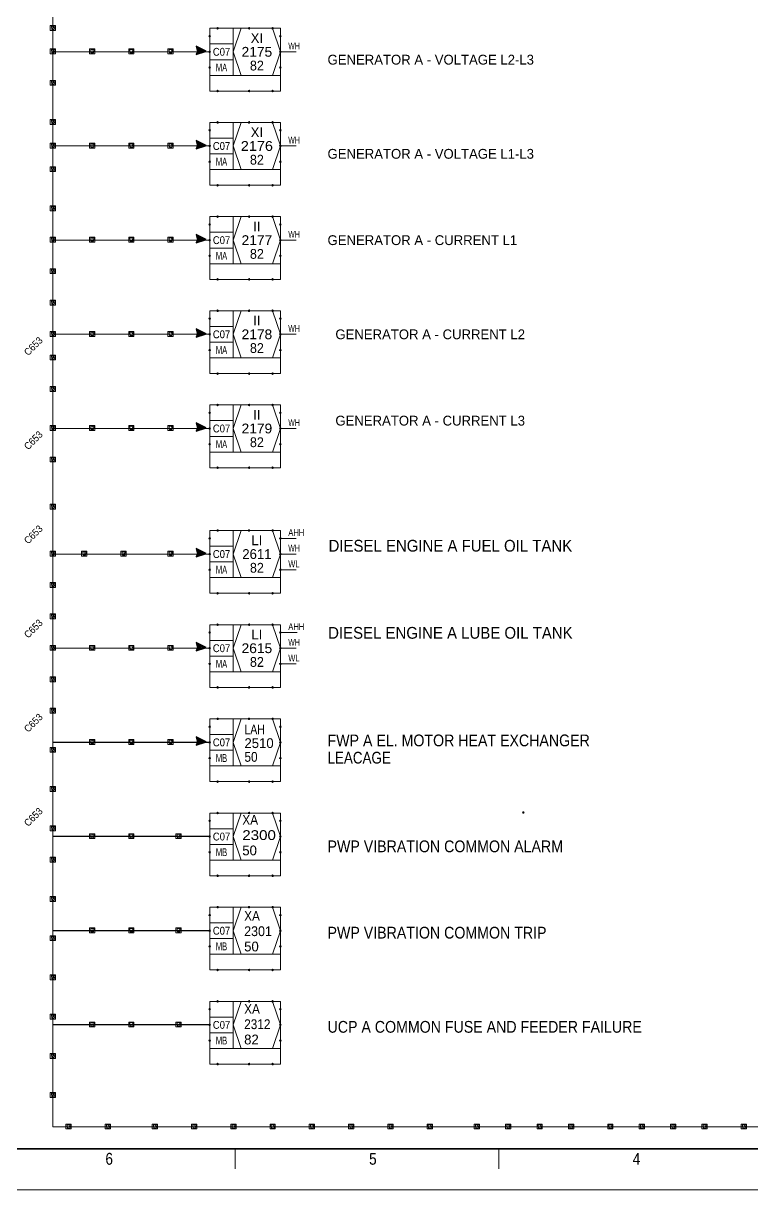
# Model space of a CAD drawing. Header units: millimetres. Extents: x 0 to 841, y 0 to 594.
# Drawn here: x 432.5 to 618, y 0 to 297.3 of the extents above; entities that cross this region are included whole.
import ezdxf
from ezdxf.enums import TextEntityAlignment as Align

# ---------------------------------------------------------------- set-up
doc = ezdxf.new("R2010")
doc.units = ezdxf.units.MM
doc.header["$LTSCALE"] = 0.8
doc.header["$PDMODE"] = 32
doc.header["$PDSIZE"] = 0.4
doc.linetypes.add('LONG_DASHED', pattern=[7.5, 6, -1.5])
for name, color, linetype, lineweight in [('1', 7, 'Continuous', 13), ('12', 7, 'Continuous', 35), ('46', 7, 'Continuous', 13), ('48', 7, 'Continuous', 13), ('50', 7, 'Continuous', 35), ('9', 7, 'Continuous', 13)]:
    doc.layers.add(name, color=color, linetype=linetype, lineweight=lineweight)
doc.layers.add('34', color=7, linetype='Continuous')
doc.layers.add('45', color=7, linetype='Continuous')

msp = doc.modelspace()

# ---------------------------------------------------------------- linework, layer by layer
at = {"layer": '1'}
for p, q in [((480, 290), (440, 290)), ((480, 266), (440, 266)), ((480, 242), (440, 242)), ((480, 218), (440, 218)), ((480, 194), (440, 194)), ((480, 162), (440, 162)), ((480, 138), (440, 138)), ((486.4551, 10.3819), (486.4551, 5.348)), ((553.6134, 10.3819), (553.6134, 5.348))]:
    msp.add_line(p, q, dxfattribs=at)
at = {"layer": '1', "lineweight": 25}
for p, q in [((480, 114), (440, 114)), ((480, 90), (440, 90)), ((480, 66), (440, 66)), ((480, 42), (440, 42))]:
    msp.add_line(p, q, dxfattribs=at)
at = {"layer": '1', "lineweight": 35}
msp.add_line((648.9504, 10.3819), (10.3331, 10.3819), dxfattribs=at)
at = {"layer": '1'}
for points in [[(440, 572), (440, 440), (440, 284), (440, 140), (440, 120), (440, 46), (440, 20), (440, 16), (620, 16), (620, 116)], [(439.9843, 296.0157), (440.2992, 296.0945), (440.2205, 296.5669), (439.6693, 296.5669), (439.748, 295.7008), (440.378, 295.7008), (440.6142, 296.3307), (440.378, 296.7244), (439.5118, 296.7244), (439.3543, 296.7244), (439.3543, 295.4646), (440.6929, 295.4646), (440.6929, 296.7244), (440.2205, 296.7244)], [(439.9843, 290.0157), (440.2992, 290.0945), (440.2205, 290.5669), (439.6693, 290.5669), (439.748, 289.7008), (440.378, 289.7008), (440.6142, 290.3307), (440.378, 290.7244), (439.5118, 290.7244), (439.3543, 290.7244), (439.3543, 289.4646), (440.6929, 289.4646), (440.6929, 290.7244), (440.2205, 290.7244)], [(449.9843, 290.0157), (450.2992, 290.0945), (450.2205, 290.5669), (449.6693, 290.5669), (449.748, 289.7008), (450.378, 289.7008), (450.6142, 290.3307), (450.378, 290.7244), (449.5118, 290.7244), (449.3543, 290.7244), (449.3543, 289.4646), (450.6929, 289.4646), (450.6929, 290.7244), (450.2205, 290.7244)], [(459.9843, 290.0157), (460.2992, 290.0945), (460.2205, 290.5669), (459.6693, 290.5669), (459.748, 289.7008), (460.378, 289.7008), (460.6142, 290.3307), (460.378, 290.7244), (459.5118, 290.7244), (459.3543, 290.7244), (459.3543, 289.4646), (460.6929, 289.4646), (460.6929, 290.7244), (460.2205, 290.7244)], [(469.9843, 290.0157), (470.2992, 290.0945), (470.2205, 290.5669), (469.6693, 290.5669), (469.748, 289.7008), (470.378, 289.7008), (470.6142, 290.3307), (470.378, 290.7244), (469.5118, 290.7244), (469.3543, 290.7244), (469.3543, 289.4646), (470.6929, 289.4646), (470.6929, 290.7244), (470.2205, 290.7244)], [(439.9843, 282.0157), (440.2992, 282.0945), (440.2205, 282.5669), (439.6693, 282.5669), (439.748, 281.7008), (440.378, 281.7008), (440.6142, 282.3307), (440.378, 282.7244), (439.5118, 282.7244), (439.3543, 282.7244), (439.3543, 281.4646), (440.6929, 281.4646), (440.6929, 282.7244), (440.2205, 282.7244)], [(439.9843, 272.0157), (440.2992, 272.0945), (440.2205, 272.5669), (439.6693, 272.5669), (439.748, 271.7008), (440.378, 271.7008), (440.6142, 272.3307), (440.378, 272.7244), (439.5118, 272.7244), (439.3543, 272.7244), (439.3543, 271.4646), (440.6929, 271.4646), (440.6929, 272.7244), (440.2205, 272.7244)], [(439.9843, 266.0157), (440.2992, 266.0945), (440.2205, 266.5669), (439.6693, 266.5669), (439.748, 265.7008), (440.378, 265.7008), (440.6142, 266.3307), (440.378, 266.7244), (439.5118, 266.7244), (439.3543, 266.7244), (439.3543, 265.4646), (440.6929, 265.4646), (440.6929, 266.7244), (440.2205, 266.7244)], [(449.9843, 266.0157), (450.2992, 266.0945), (450.2205, 266.5669), (449.6693, 266.5669), (449.748, 265.7008), (450.378, 265.7008), (450.6142, 266.3307), (450.378, 266.7244), (449.5118, 266.7244), (449.3543, 266.7244), (449.3543, 265.4646), (450.6929, 265.4646), (450.6929, 266.7244), (450.2205, 266.7244)], [(459.9843, 266.0157), (460.2992, 266.0945), (460.2205, 266.5669), (459.6693, 266.5669), (459.748, 265.7008), (460.378, 265.7008), (460.6142, 266.3307), (460.378, 266.7244), (459.5118, 266.7244), (459.3543, 266.7244), (459.3543, 265.4646), (460.6929, 265.4646), (460.6929, 266.7244), (460.2205, 266.7244)], [(469.9843, 266.0157), (470.2992, 266.0945), (470.2205, 266.5669), (469.6693, 266.5669), (469.748, 265.7008), (470.378, 265.7008), (470.6142, 266.3307), (470.378, 266.7244), (469.5118, 266.7244), (469.3543, 266.7244), (469.3543, 265.4646), (470.6929, 265.4646), (470.6929, 266.7244), (470.2205, 266.7244)], [(439.9843, 260.0157), (440.2992, 260.0945), (440.2205, 260.5669), (439.6693, 260.5669), (439.748, 259.7008), (440.378, 259.7008), (440.6142, 260.3307), (440.378, 260.7244), (439.5118, 260.7244), (439.3543, 260.7244), (439.3543, 259.4646), (440.6929, 259.4646), (440.6929, 260.7244), (440.2205, 260.7244)], [(439.9843, 250.0157), (440.2992, 250.0945), (440.2205, 250.5669), (439.6693, 250.5669), (439.748, 249.7008), (440.378, 249.7008), (440.6142, 250.3307), (440.378, 250.7244), (439.5118, 250.7244), (439.3543, 250.7244), (439.3543, 249.4646), (440.6929, 249.4646), (440.6929, 250.7244), (440.2205, 250.7244)], [(439.9843, 242.0157), (440.2992, 242.0945), (440.2205, 242.5669), (439.6693, 242.5669), (439.748, 241.7008), (440.378, 241.7008), (440.6142, 242.3307), (440.378, 242.7244), (439.5118, 242.7244), (439.3543, 242.7244), (439.3543, 241.4646), (440.6929, 241.4646), (440.6929, 242.7244), (440.2205, 242.7244)], [(449.9843, 242.0157), (450.2992, 242.0945), (450.2205, 242.5669), (449.6693, 242.5669), (449.748, 241.7008), (450.378, 241.7008), (450.6142, 242.3307), (450.378, 242.7244), (449.5118, 242.7244), (449.3543, 242.7244), (449.3543, 241.4646), (450.6929, 241.4646), (450.6929, 242.7244), (450.2205, 242.7244)], [(459.9843, 242.0157), (460.2992, 242.0945), (460.2205, 242.5669), (459.6693, 242.5669), (459.748, 241.7008), (460.378, 241.7008), (460.6142, 242.3307), (460.378, 242.7244), (459.5118, 242.7244), (459.3543, 242.7244), (459.3543, 241.4646), (460.6929, 241.4646), (460.6929, 242.7244), (460.2205, 242.7244)], [(469.9843, 242.0157), (470.2992, 242.0945), (470.2205, 242.5669), (469.6693, 242.5669), (469.748, 241.7008), (470.378, 241.7008), (470.6142, 242.3307), (470.378, 242.7244), (469.5118, 242.7244), (469.3543, 242.7244), (469.3543, 241.4646), (470.6929, 241.4646), (470.6929, 242.7244), (470.2205, 242.7244)], [(439.9843, 234.0157), (440.2992, 234.0945), (440.2205, 234.5669), (439.6693, 234.5669), (439.748, 233.7008), (440.378, 233.7008), (440.6142, 234.3307), (440.378, 234.7244), (439.5118, 234.7244), (439.3543, 234.7244), (439.3543, 233.4646), (440.6929, 233.4646), (440.6929, 234.7244), (440.2205, 234.7244)], [(439.9843, 226.0157), (440.2992, 226.0945), (440.2205, 226.5669), (439.6693, 226.5669), (439.748, 225.7008), (440.378, 225.7008), (440.6142, 226.3307), (440.378, 226.7244), (439.5118, 226.7244), (439.3543, 226.7244), (439.3543, 225.4646), (440.6929, 225.4646), (440.6929, 226.7244), (440.2205, 226.7244)], [(439.9843, 218.0157), (440.2992, 218.0945), (440.2205, 218.5669), (439.6693, 218.5669), (439.748, 217.7008), (440.378, 217.7008), (440.6142, 218.3307), (440.378, 218.7244), (439.5118, 218.7244), (439.3543, 218.7244), (439.3543, 217.4646), (440.6929, 217.4646), (440.6929, 218.7244), (440.2205, 218.7244)], [(449.9843, 218.0157), (450.2992, 218.0945), (450.2205, 218.5669), (449.6693, 218.5669), (449.748, 217.7008), (450.378, 217.7008), (450.6142, 218.3307), (450.378, 218.7244), (449.5118, 218.7244), (449.3543, 218.7244), (449.3543, 217.4646), (450.6929, 217.4646), (450.6929, 218.7244), (450.2205, 218.7244)], [(459.9843, 218.0157), (460.2992, 218.0945), (460.2205, 218.5669), (459.6693, 218.5669), (459.748, 217.7008), (460.378, 217.7008), (460.6142, 218.3307), (460.378, 218.7244), (459.5118, 218.7244), (459.3543, 218.7244), (459.3543, 217.4646), (460.6929, 217.4646), (460.6929, 218.7244), (460.2205, 218.7244)], [(469.9843, 218.0157), (470.2992, 218.0945), (470.2205, 218.5669), (469.6693, 218.5669), (469.748, 217.7008), (470.378, 217.7008), (470.6142, 218.3307), (470.378, 218.7244), (469.5118, 218.7244), (469.3543, 218.7244), (469.3543, 217.4646), (470.6929, 217.4646), (470.6929, 218.7244), (470.2205, 218.7244)], [(439.9843, 212.0157), (440.2992, 212.0945), (440.2205, 212.5669), (439.6693, 212.5669), (439.748, 211.7008), (440.378, 211.7008), (440.6142, 212.3307), (440.378, 212.7244), (439.5118, 212.7244), (439.3543, 212.7244), (439.3543, 211.4646), (440.6929, 211.4646), (440.6929, 212.7244), (440.2205, 212.7244)], [(439.9843, 204.0157), (440.2992, 204.0945), (440.2205, 204.5669), (439.6693, 204.5669), (439.748, 203.7008), (440.378, 203.7008), (440.6142, 204.3307), (440.378, 204.7244), (439.5118, 204.7244), (439.3543, 204.7244), (439.3543, 203.4646), (440.6929, 203.4646), (440.6929, 204.7244), (440.2205, 204.7244)], [(439.9843, 194.0157), (440.2992, 194.0945), (440.2205, 194.5669), (439.6693, 194.5669), (439.748, 193.7008), (440.378, 193.7008), (440.6142, 194.3307), (440.378, 194.7244), (439.5118, 194.7244), (439.3543, 194.7244), (439.3543, 193.4646), (440.6929, 193.4646), (440.6929, 194.7244), (440.2205, 194.7244)], [(449.9843, 194.0157), (450.2992, 194.0945), (450.2205, 194.5669), (449.6693, 194.5669), (449.748, 193.7008), (450.378, 193.7008), (450.6142, 194.3307), (450.378, 194.7244), (449.5118, 194.7244), (449.3543, 194.7244), (449.3543, 193.4646), (450.6929, 193.4646), (450.6929, 194.7244), (450.2205, 194.7244)], [(459.9843, 194.0157), (460.2992, 194.0945), (460.2205, 194.5669), (459.6693, 194.5669), (459.748, 193.7008), (460.378, 193.7008), (460.6142, 194.3307), (460.378, 194.7244), (459.5118, 194.7244), (459.3543, 194.7244), (459.3543, 193.4646), (460.6929, 193.4646), (460.6929, 194.7244), (460.2205, 194.7244)], [(469.9843, 194.0157), (470.2992, 194.0945), (470.2205, 194.5669), (469.6693, 194.5669), (469.748, 193.7008), (470.378, 193.7008), (470.6142, 194.3307), (470.378, 194.7244), (469.5118, 194.7244), (469.3543, 194.7244), (469.3543, 193.4646), (470.6929, 193.4646), (470.6929, 194.7244), (470.2205, 194.7244)], [(439.9843, 186.0157), (440.2992, 186.0945), (440.2205, 186.5669), (439.6693, 186.5669), (439.748, 185.7008), (440.378, 185.7008), (440.6142, 186.3307), (440.378, 186.7244), (439.5118, 186.7244), (439.3543, 186.7244), (439.3543, 185.4646), (440.6929, 185.4646), (440.6929, 186.7244), (440.2205, 186.7244)], [(439.9843, 174.0157), (440.2992, 174.0945), (440.2205, 174.5669), (439.6693, 174.5669), (439.748, 173.7008), (440.378, 173.7008), (440.6142, 174.3307), (440.378, 174.7244), (439.5118, 174.7244), (439.3543, 174.7244), (439.3543, 173.4646), (440.6929, 173.4646), (440.6929, 174.7244), (440.2205, 174.7244)], [(439.9843, 162.0157), (440.2992, 162.0945), (440.2205, 162.5669), (439.6693, 162.5669), (439.748, 161.7008), (440.378, 161.7008), (440.6142, 162.3307), (440.378, 162.7244), (439.5118, 162.7244), (439.3543, 162.7244), (439.3543, 161.4646), (440.6929, 161.4646), (440.6929, 162.7244), (440.2205, 162.7244)], [(447.9843, 162.0157), (448.2992, 162.0945), (448.2205, 162.5669), (447.6693, 162.5669), (447.748, 161.7008), (448.378, 161.7008), (448.6142, 162.3307), (448.378, 162.7244), (447.5118, 162.7244), (447.3543, 162.7244), (447.3543, 161.4646), (448.6929, 161.4646), (448.6929, 162.7244), (448.2205, 162.7244)], [(457.9843, 162.0157), (458.2992, 162.0945), (458.2205, 162.5669), (457.6693, 162.5669), (457.748, 161.7008), (458.378, 161.7008), (458.6142, 162.3307), (458.378, 162.7244), (457.5118, 162.7244), (457.3543, 162.7244), (457.3543, 161.4646), (458.6929, 161.4646), (458.6929, 162.7244), (458.2205, 162.7244)], [(469.9843, 162.0157), (470.2992, 162.0945), (470.2205, 162.5669), (469.6693, 162.5669), (469.748, 161.7008), (470.378, 161.7008), (470.6142, 162.3307), (470.378, 162.7244), (469.5118, 162.7244), (469.3543, 162.7244), (469.3543, 161.4646), (470.6929, 161.4646), (470.6929, 162.7244), (470.2205, 162.7244)], [(439.9843, 154.0157), (440.2992, 154.0945), (440.2205, 154.5669), (439.6693, 154.5669), (439.748, 153.7008), (440.378, 153.7008), (440.6142, 154.3307), (440.378, 154.7244), (439.5118, 154.7244), (439.3543, 154.7244), (439.3543, 153.4646), (440.6929, 153.4646), (440.6929, 154.7244), (440.2205, 154.7244)], [(439.9843, 146.0157), (440.2992, 146.0945), (440.2205, 146.5669), (439.6693, 146.5669), (439.748, 145.7008), (440.378, 145.7008), (440.6142, 146.3307), (440.378, 146.7244), (439.5118, 146.7244), (439.3543, 146.7244), (439.3543, 145.4646), (440.6929, 145.4646), (440.6929, 146.7244), (440.2205, 146.7244)], [(439.9843, 138.0157), (440.2992, 138.0945), (440.2205, 138.5669), (439.6693, 138.5669), (439.748, 137.7008), (440.378, 137.7008), (440.6142, 138.3307), (440.378, 138.7244), (439.5118, 138.7244), (439.3543, 138.7244), (439.3543, 137.4646), (440.6929, 137.4646), (440.6929, 138.7244), (440.2205, 138.7244)], [(449.9843, 138.0157), (450.2992, 138.0945), (450.2205, 138.5669), (449.6693, 138.5669), (449.748, 137.7008), (450.378, 137.7008), (450.6142, 138.3307), (450.378, 138.7244), (449.5118, 138.7244), (449.3543, 138.7244), (449.3543, 137.4646), (450.6929, 137.4646), (450.6929, 138.7244), (450.2205, 138.7244)], [(459.9843, 138.0157), (460.2992, 138.0945), (460.2205, 138.5669), (459.6693, 138.5669), (459.748, 137.7008), (460.378, 137.7008), (460.6142, 138.3307), (460.378, 138.7244), (459.5118, 138.7244), (459.3543, 138.7244), (459.3543, 137.4646), (460.6929, 137.4646), (460.6929, 138.7244), (460.2205, 138.7244)], [(469.9843, 138.0157), (470.2992, 138.0945), (470.2205, 138.5669), (469.6693, 138.5669), (469.748, 137.7008), (470.378, 137.7008), (470.6142, 138.3307), (470.378, 138.7244), (469.5118, 138.7244), (469.3543, 138.7244), (469.3543, 137.4646), (470.6929, 137.4646), (470.6929, 138.7244), (470.2205, 138.7244)], [(439.9843, 130.0157), (440.2992, 130.0945), (440.2205, 130.5669), (439.6693, 130.5669), (439.748, 129.7008), (440.378, 129.7008), (440.6142, 130.3307), (440.378, 130.7244), (439.5118, 130.7244), (439.3543, 130.7244), (439.3543, 129.4646), (440.6929, 129.4646), (440.6929, 130.7244), (440.2205, 130.7244)], [(439.9843, 122.0157), (440.2992, 122.0945), (440.2205, 122.5669), (439.6693, 122.5669), (439.748, 121.7008), (440.378, 121.7008), (440.6142, 122.3307), (440.378, 122.7244), (439.5118, 122.7244), (439.3543, 122.7244), (439.3543, 121.4646), (440.6929, 121.4646), (440.6929, 122.7244), (440.2205, 122.7244)], [(449.9843, 114.0157), (450.2992, 114.0945), (450.2205, 114.5669), (449.6693, 114.5669), (449.748, 113.7008), (450.378, 113.7008), (450.6142, 114.3307), (450.378, 114.7244), (449.5118, 114.7244), (449.3543, 114.7244), (449.3543, 113.4646), (450.6929, 113.4646), (450.6929, 114.7244), (450.2205, 114.7244)], [(459.9843, 114.0157), (460.2992, 114.0945), (460.2205, 114.5669), (459.6693, 114.5669), (459.748, 113.7008), (460.378, 113.7008), (460.6142, 114.3307), (460.378, 114.7244), (459.5118, 114.7244), (459.3543, 114.7244), (459.3543, 113.4646), (460.6929, 113.4646), (460.6929, 114.7244), (460.2205, 114.7244)], [(469.9843, 114.0157), (470.2992, 114.0945), (470.2205, 114.5669), (469.6693, 114.5669), (469.748, 113.7008), (470.378, 113.7008), (470.6142, 114.3307), (470.378, 114.7244), (469.5118, 114.7244), (469.3543, 114.7244), (469.3543, 113.4646), (470.6929, 113.4646), (470.6929, 114.7244), (470.2205, 114.7244)], [(439.9843, 112.0157), (440.2992, 112.0945), (440.2205, 112.5669), (439.6693, 112.5669), (439.748, 111.7008), (440.378, 111.7008), (440.6142, 112.3307), (440.378, 112.7244), (439.5118, 112.7244), (439.3543, 112.7244), (439.3543, 111.4646), (440.6929, 111.4646), (440.6929, 112.7244), (440.2205, 112.7244)], [(439.9843, 102.0157), (440.2992, 102.0945), (440.2205, 102.5669), (439.6693, 102.5669), (439.748, 101.7008), (440.378, 101.7008), (440.6142, 102.3307), (440.378, 102.7244), (439.5118, 102.7244), (439.3543, 102.7244), (439.3543, 101.4646), (440.6929, 101.4646), (440.6929, 102.7244), (440.2205, 102.7244)], [(439.9843, 92.0157), (440.2992, 92.0945), (440.2205, 92.5669), (439.6693, 92.5669), (439.748, 91.7008), (440.378, 91.7008), (440.6142, 92.3307), (440.378, 92.7244), (439.5118, 92.7244), (439.3543, 92.7244), (439.3543, 91.4646), (440.6929, 91.4646), (440.6929, 92.7244), (440.2205, 92.7244)], [(449.9843, 90.0157), (450.2992, 90.0945), (450.2205, 90.5669), (449.6693, 90.5669), (449.748, 89.7008), (450.378, 89.7008), (450.6142, 90.3307), (450.378, 90.7244), (449.5118, 90.7244), (449.3543, 90.7244), (449.3543, 89.4646), (450.6929, 89.4646), (450.6929, 90.7244), (450.2205, 90.7244)], [(459.9843, 90.0157), (460.2992, 90.0945), (460.2205, 90.5669), (459.6693, 90.5669), (459.748, 89.7008), (460.378, 89.7008), (460.6142, 90.3307), (460.378, 90.7244), (459.5118, 90.7244), (459.3543, 90.7244), (459.3543, 89.4646), (460.6929, 89.4646), (460.6929, 90.7244), (460.2205, 90.7244)], [(471.9843, 90.0157), (472.2992, 90.0945), (472.2205, 90.5669), (471.6693, 90.5669), (471.748, 89.7008), (472.378, 89.7008), (472.6142, 90.3307), (472.378, 90.7244), (471.5118, 90.7244), (471.3543, 90.7244), (471.3543, 89.4646), (472.6929, 89.4646), (472.6929, 90.7244), (472.2205, 90.7244)], [(439.9843, 84.0157), (440.2992, 84.0945), (440.2205, 84.5669), (439.6693, 84.5669), (439.748, 83.7008), (440.378, 83.7008), (440.6142, 84.3307), (440.378, 84.7244), (439.5118, 84.7244), (439.3543, 84.7244), (439.3543, 83.4646), (440.6929, 83.4646), (440.6929, 84.7244), (440.2205, 84.7244)], [(439.9843, 74.0157), (440.2992, 74.0945), (440.2205, 74.5669), (439.6693, 74.5669), (439.748, 73.7008), (440.378, 73.7008), (440.6142, 74.3307), (440.378, 74.7244), (439.5118, 74.7244), (439.3543, 74.7244), (439.3543, 73.4646), (440.6929, 73.4646), (440.6929, 74.7244), (440.2205, 74.7244)], [(449.9843, 66.0157), (450.2992, 66.0945), (450.2205, 66.5669), (449.6693, 66.5669), (449.748, 65.7008), (450.378, 65.7008), (450.6142, 66.3307), (450.378, 66.7244), (449.5118, 66.7244), (449.3543, 66.7244), (449.3543, 65.4646), (450.6929, 65.4646), (450.6929, 66.7244), (450.2205, 66.7244)], [(459.9843, 66.0157), (460.2992, 66.0945), (460.2205, 66.5669), (459.6693, 66.5669), (459.748, 65.7008), (460.378, 65.7008), (460.6142, 66.3307), (460.378, 66.7244), (459.5118, 66.7244), (459.3543, 66.7244), (459.3543, 65.4646), (460.6929, 65.4646), (460.6929, 66.7244), (460.2205, 66.7244)], [(471.9843, 66.0157), (472.2992, 66.0945), (472.2205, 66.5669), (471.6693, 66.5669), (471.748, 65.7008), (472.378, 65.7008), (472.6142, 66.3307), (472.378, 66.7244), (471.5118, 66.7244), (471.3543, 66.7244), (471.3543, 65.4646), (472.6929, 65.4646), (472.6929, 66.7244), (472.2205, 66.7244)], [(439.9843, 64.0157), (440.2992, 64.0945), (440.2205, 64.5669), (439.6693, 64.5669), (439.748, 63.7008), (440.378, 63.7008), (440.6142, 64.3307), (440.378, 64.7244), (439.5118, 64.7244), (439.3543, 64.7244), (439.3543, 63.4646), (440.6929, 63.4646), (440.6929, 64.7244), (440.2205, 64.7244)], [(439.9843, 54.0157), (440.2992, 54.0945), (440.2205, 54.5669), (439.6693, 54.5669), (439.748, 53.7008), (440.378, 53.7008), (440.6142, 54.3307), (440.378, 54.7244), (439.5118, 54.7244), (439.3543, 54.7244), (439.3543, 53.4646), (440.6929, 53.4646), (440.6929, 54.7244), (440.2205, 54.7244)], [(439.9843, 44.0157), (440.2992, 44.0945), (440.2205, 44.5669), (439.6693, 44.5669), (439.748, 43.7008), (440.378, 43.7008), (440.6142, 44.3307), (440.378, 44.7244), (439.5118, 44.7244), (439.3543, 44.7244), (439.3543, 43.4646), (440.6929, 43.4646), (440.6929, 44.7244), (440.2205, 44.7244)], [(449.9843, 42.0157), (450.2992, 42.0945), (450.2205, 42.5669), (449.6693, 42.5669), (449.748, 41.7008), (450.378, 41.7008), (450.6142, 42.3307), (450.378, 42.7244), (449.5118, 42.7244), (449.3543, 42.7244), (449.3543, 41.4646), (450.6929, 41.4646), (450.6929, 42.7244), (450.2205, 42.7244)], [(459.9843, 42.0157), (460.2992, 42.0945), (460.2205, 42.5669), (459.6693, 42.5669), (459.748, 41.7008), (460.378, 41.7008), (460.6142, 42.3307), (460.378, 42.7244), (459.5118, 42.7244), (459.3543, 42.7244), (459.3543, 41.4646), (460.6929, 41.4646), (460.6929, 42.7244), (460.2205, 42.7244)], [(471.9843, 42.0157), (472.2992, 42.0945), (472.2205, 42.5669), (471.6693, 42.5669), (471.748, 41.7008), (472.378, 41.7008), (472.6142, 42.3307), (472.378, 42.7244), (471.5118, 42.7244), (471.3543, 42.7244), (471.3543, 41.4646), (472.6929, 41.4646), (472.6929, 42.7244), (472.2205, 42.7244)], [(439.9843, 34.0157), (440.2992, 34.0945), (440.2205, 34.5669), (439.6693, 34.5669), (439.748, 33.7008), (440.378, 33.7008), (440.6142, 34.3307), (440.378, 34.7244), (439.5118, 34.7244), (439.3543, 34.7244), (439.3543, 33.4646), (440.6929, 33.4646), (440.6929, 34.7244), (440.2205, 34.7244)], [(439.9843, 24.0157), (440.2992, 24.0945), (440.2205, 24.5669), (439.6693, 24.5669), (439.748, 23.7008), (440.378, 23.7008), (440.6142, 24.3307), (440.378, 24.7244), (439.5118, 24.7244), (439.3543, 24.7244), (439.3543, 23.4646), (440.6929, 23.4646), (440.6929, 24.7244), (440.2205, 24.7244)], [(443.9843, 16.0157), (444.2992, 16.0945), (444.2205, 16.5669), (443.6693, 16.5669), (443.748, 15.7008), (444.378, 15.7008), (444.6142, 16.3307), (444.378, 16.7244), (443.5118, 16.7244), (443.3543, 16.7244), (443.3543, 15.4646), (444.6929, 15.4646), (444.6929, 16.7244), (444.2205, 16.7244)], [(453.9843, 16.0157), (454.2992, 16.0945), (454.2205, 16.5669), (453.6693, 16.5669), (453.748, 15.7008), (454.378, 15.7008), (454.6142, 16.3307), (454.378, 16.7244), (453.5118, 16.7244), (453.3543, 16.7244), (453.3543, 15.4646), (454.6929, 15.4646), (454.6929, 16.7244), (454.2205, 16.7244)], [(465.9843, 16.0157), (466.2992, 16.0945), (466.2205, 16.5669), (465.6693, 16.5669), (465.748, 15.7008), (466.378, 15.7008), (466.6142, 16.3307), (466.378, 16.7244), (465.5118, 16.7244), (465.3543, 16.7244), (465.3543, 15.4646), (466.6929, 15.4646), (466.6929, 16.7244), (466.2205, 16.7244)], [(475.9843, 16.0157), (476.2992, 16.0945), (476.2205, 16.5669), (475.6693, 16.5669), (475.748, 15.7008), (476.378, 15.7008), (476.6142, 16.3307), (476.378, 16.7244), (475.5118, 16.7244), (475.3543, 16.7244), (475.3543, 15.4646), (476.6929, 15.4646), (476.6929, 16.7244), (476.2205, 16.7244)], [(485.9843, 16.0157), (486.2992, 16.0945), (486.2205, 16.5669), (485.6693, 16.5669), (485.748, 15.7008), (486.378, 15.7008), (486.6142, 16.3307), (486.378, 16.7244), (485.5118, 16.7244), (485.3543, 16.7244), (485.3543, 15.4646), (486.6929, 15.4646), (486.6929, 16.7244), (486.2205, 16.7244)], [(495.9843, 16.0157), (496.2992, 16.0945), (496.2205, 16.5669), (495.6693, 16.5669), (495.748, 15.7008), (496.378, 15.7008), (496.6142, 16.3307), (496.378, 16.7244), (495.5118, 16.7244), (495.3543, 16.7244), (495.3543, 15.4646), (496.6929, 15.4646), (496.6929, 16.7244), (496.2205, 16.7244)], [(505.9843, 16.0157), (506.2992, 16.0945), (506.2205, 16.5669), (505.6693, 16.5669), (505.748, 15.7008), (506.378, 15.7008), (506.6142, 16.3307), (506.378, 16.7244), (505.5118, 16.7244), (505.3543, 16.7244), (505.3543, 15.4646), (506.6929, 15.4646), (506.6929, 16.7244), (506.2205, 16.7244)], [(515.9843, 16.0157), (516.2992, 16.0945), (516.2205, 16.5669), (515.6693, 16.5669), (515.748, 15.7008), (516.378, 15.7008), (516.6142, 16.3307), (516.378, 16.7244), (515.5118, 16.7244), (515.3543, 16.7244), (515.3543, 15.4646), (516.6929, 15.4646), (516.6929, 16.7244), (516.2205, 16.7244)], [(525.9843, 16.0157), (526.2992, 16.0945), (526.2205, 16.5669), (525.6693, 16.5669), (525.748, 15.7008), (526.378, 15.7008), (526.6142, 16.3307), (526.378, 16.7244), (525.5118, 16.7244), (525.3543, 16.7244), (525.3543, 15.4646), (526.6929, 15.4646), (526.6929, 16.7244), (526.2205, 16.7244)], [(535.9843, 16.0157), (536.2992, 16.0945), (536.2205, 16.5669), (535.6693, 16.5669), (535.748, 15.7008), (536.378, 15.7008), (536.6142, 16.3307), (536.378, 16.7244), (535.5118, 16.7244), (535.3543, 16.7244), (535.3543, 15.4646), (536.6929, 15.4646), (536.6929, 16.7244), (536.2205, 16.7244)], [(547.9843, 16.0157), (548.2992, 16.0945), (548.2205, 16.5669), (547.6693, 16.5669), (547.748, 15.7008), (548.378, 15.7008), (548.6142, 16.3307), (548.378, 16.7244), (547.5118, 16.7244), (547.3543, 16.7244), (547.3543, 15.4646), (548.6929, 15.4646), (548.6929, 16.7244), (548.2205, 16.7244)], [(555.9843, 16.0157), (556.2992, 16.0945), (556.2205, 16.5669), (555.6693, 16.5669), (555.748, 15.7008), (556.378, 15.7008), (556.6142, 16.3307), (556.378, 16.7244), (555.5118, 16.7244), (555.3543, 16.7244), (555.3543, 15.4646), (556.6929, 15.4646), (556.6929, 16.7244), (556.2205, 16.7244)], [(563.9843, 16.0157), (564.2992, 16.0945), (564.2205, 16.5669), (563.6693, 16.5669), (563.748, 15.7008), (564.378, 15.7008), (564.6142, 16.3307), (564.378, 16.7244), (563.5118, 16.7244), (563.3543, 16.7244), (563.3543, 15.4646), (564.6929, 15.4646), (564.6929, 16.7244), (564.2205, 16.7244)], [(571.9843, 16.0157), (572.2992, 16.0945), (572.2205, 16.5669), (571.6693, 16.5669), (571.748, 15.7008), (572.378, 15.7008), (572.6142, 16.3307), (572.378, 16.7244), (571.5118, 16.7244), (571.3543, 16.7244), (571.3543, 15.4646), (572.6929, 15.4646), (572.6929, 16.7244), (572.2205, 16.7244)], [(581.9843, 16.0157), (582.2992, 16.0945), (582.2205, 16.5669), (581.6693, 16.5669), (581.748, 15.7008), (582.378, 15.7008), (582.6142, 16.3307), (582.378, 16.7244), (581.5118, 16.7244), (581.3543, 16.7244), (581.3543, 15.4646), (582.6929, 15.4646), (582.6929, 16.7244), (582.2205, 16.7244)], [(589.9843, 16.0157), (590.2992, 16.0945), (590.2205, 16.5669), (589.6693, 16.5669), (589.748, 15.7008), (590.378, 15.7008), (590.6142, 16.3307), (590.378, 16.7244), (589.5118, 16.7244), (589.3543, 16.7244), (589.3543, 15.4646), (590.6929, 15.4646), (590.6929, 16.7244), (590.2205, 16.7244)], [(597.9843, 16.0157), (598.2992, 16.0945), (598.2205, 16.5669), (597.6693, 16.5669), (597.748, 15.7008), (598.378, 15.7008), (598.6142, 16.3307), (598.378, 16.7244), (597.5118, 16.7244), (597.3543, 16.7244), (597.3543, 15.4646), (598.6929, 15.4646), (598.6929, 16.7244), (598.2205, 16.7244)], [(605.9843, 16.0157), (606.2992, 16.0945), (606.2205, 16.5669), (605.6693, 16.5669), (605.748, 15.7008), (606.378, 15.7008), (606.6142, 16.3307), (606.378, 16.7244), (605.5118, 16.7244), (605.3543, 16.7244), (605.3543, 15.4646), (606.6929, 15.4646), (606.6929, 16.7244), (606.2205, 16.7244)], [(615.9843, 16.0157), (616.2992, 16.0945), (616.2205, 16.5669), (615.6693, 16.5669), (615.748, 15.7008), (616.378, 15.7008), (616.6142, 16.3307), (616.378, 16.7244), (615.5118, 16.7244), (615.3543, 16.7244), (615.3543, 15.4646), (616.6929, 15.4646), (616.6929, 16.7244), (616.2205, 16.7244)]]:
    msp.add_lwpolyline(points, dxfattribs=at)
at = {"layer": '1', "linetype": 'LONG_DASHED', "lineweight": 25}
for points in [[(479.1181, 290.1417), (476.5039, 291.4173), (476.8976, 290.1575), (476.5039, 289.2913), (478.9449, 290.0787), (476.7402, 291.1024), (477.1339, 290.1575), (476.7402, 289.5276), (478.4724, 290.0787), (477.0551, 290.7874), (477.3701, 290.2362), (477.0551, 289.7638), (477.8425, 290.0787), (478, 290.1575), (477.5276, 290.3937), (477.5276, 290.2362), (477.685, 290.1575), (477.4488, 290)], [(479.1181, 266.1417), (476.5039, 267.4173), (476.8976, 266.1575), (476.5039, 265.2913), (478.9449, 266.0787), (476.7402, 267.1024), (477.1339, 266.1575), (476.7402, 265.5276), (478.4724, 266.0787), (477.0551, 266.7874), (477.3701, 266.2362), (477.0551, 265.7638), (477.8425, 266.0787), (478, 266.1575), (477.5276, 266.3937), (477.5276, 266.2362), (477.685, 266.1575), (477.4488, 266)], [(479.1181, 242.1417), (476.5039, 243.4173), (476.8976, 242.1575), (476.5039, 241.2913), (478.9449, 242.0787), (476.7402, 243.1024), (477.1339, 242.1575), (476.7402, 241.5276), (478.4724, 242.0787), (477.0551, 242.7874), (477.3701, 242.2362), (477.0551, 241.7638), (477.8425, 242.0787), (478, 242.1575), (477.5276, 242.3937), (477.5276, 242.2362), (477.685, 242.1575), (477.4488, 242)], [(479.1181, 218.1417), (476.5039, 219.4173), (476.8976, 218.1575), (476.5039, 217.2913), (478.9449, 218.0787), (476.7402, 219.1024), (477.1339, 218.1575), (476.7402, 217.5276), (478.4724, 218.0787), (477.0551, 218.7874), (477.3701, 218.2362), (477.0551, 217.7638), (477.8425, 218.0787), (478, 218.1575), (477.5276, 218.3937), (477.5276, 218.2362), (477.685, 218.1575), (477.4488, 218)], [(479.1181, 194.1417), (476.5039, 195.4173), (476.8976, 194.1575), (476.5039, 193.2913), (478.9449, 194.0787), (476.7402, 195.1024), (477.1339, 194.1575), (476.7402, 193.5276), (478.4724, 194.0787), (477.0551, 194.7874), (477.3701, 194.2362), (477.0551, 193.7638), (477.8425, 194.0787), (478, 194.1575), (477.5276, 194.3937), (477.5276, 194.2362), (477.685, 194.1575), (477.4488, 194)], [(479.1181, 162.1417), (476.5039, 163.4173), (476.8976, 162.1575), (476.5039, 161.2913), (478.9449, 162.0787), (476.7402, 163.1024), (477.1339, 162.1575), (476.7402, 161.5276), (478.4724, 162.0787), (477.0551, 162.7874), (477.3701, 162.2362), (477.0551, 161.7638), (477.8425, 162.0787), (478, 162.1575), (477.5276, 162.3937), (477.5276, 162.2362), (477.685, 162.1575), (477.4488, 162)], [(479.1181, 138.1417), (476.5039, 139.4173), (476.8976, 138.1575), (476.5039, 137.2913), (478.9449, 138.0787), (476.7402, 139.1024), (477.1339, 138.1575), (476.7402, 137.5276), (478.4724, 138.0787), (477.0551, 138.7874), (477.3701, 138.2362), (477.0551, 137.7638), (477.8425, 138.0787), (478, 138.1575), (477.5276, 138.3937), (477.5276, 138.2362), (477.685, 138.1575), (477.4488, 138)], [(479.1181, 114.1417), (476.5039, 115.4173), (476.8976, 114.1575), (476.5039, 113.2913), (478.9449, 114.0787), (476.7402, 115.1024), (477.1339, 114.1575), (476.7402, 113.5276), (478.4724, 114.0787), (477.0551, 114.7874), (477.3701, 114.2362), (477.0551, 113.7638), (477.8425, 114.0787), (478, 114.1575), (477.5276, 114.3937), (477.5276, 114.2362), (477.685, 114.1575), (477.4488, 114)]]:
    msp.add_lwpolyline(points, dxfattribs=at)
at = {"layer": '1'}
msp.add_point((559.8827, 96.1339), dxfattribs=at)
at = {"layer": '12', "lineweight": 13}
msp.add_lwpolyline([(0, 594), (841, 594), (841, 0), (0, 0)], close=True, dxfattribs=at)
at = {"layer": '46'}
for p, q in [((498, 290), (502, 290)), ((498, 266), (502, 266)), ((498, 242), (502, 242)), ((498, 218), (502, 218)), ((498, 194), (502, 194)), ((498, 166), (502, 166)), ((498, 162), (502, 162)), ((498, 158), (502, 158)), ((498.2528, 141.9992), (502.2528, 141.9992)), ((498, 138), (502, 138)), ((498, 134), (502, 134))]:
    msp.add_line(p, q, dxfattribs=at)
at = {"layer": '48'}
for p, q in [((486, 296), (486, 284)), ((486, 292), (480, 292)), ((486, 288), (480, 288)), ((486, 272), (486, 260)), ((486, 268), (480, 268)), ((486, 264), (480, 264)), ((486, 248), (486, 236)), ((486, 244), (480, 244)), ((486, 240), (480, 240)), ((486, 224), (486, 212)), ((486, 220), (480, 220)), ((486, 216), (480, 216)), ((486, 200), (486, 188)), ((486, 196), (480, 196)), ((486, 192), (480, 192)), ((486, 168), (486, 156)), ((486, 164), (480, 164)), ((486, 160), (480, 160)), ((486, 144), (486, 132)), ((486, 140), (480, 140)), ((486, 136), (480, 136)), ((486, 120), (486, 108)), ((486, 116), (480, 116)), ((486, 112), (480, 112)), ((486, 96), (486, 84)), ((486, 92), (480, 92)), ((486, 88), (480, 88)), ((486, 72), (486, 60)), ((486, 68), (480, 68)), ((486, 64), (480, 64)), ((486, 48), (486, 36)), ((486, 44), (480, 44)), ((486, 40), (480, 40))]:
    msp.add_line(p, q, dxfattribs=at)
for points in [[(480, 296), (498, 296), (498, 284), (480, 284)], [(480, 272), (498, 272), (498, 260), (480, 260)], [(480, 248), (498, 248), (498, 236), (480, 236)], [(480, 224), (498, 224), (498, 212), (480, 212)], [(480, 200), (498, 200), (498, 188), (480, 188)], [(480, 168), (498, 168), (498, 156), (480, 156)], [(480, 144), (498, 144), (498, 132), (480, 132)], [(480, 120), (498, 120), (498, 108), (480, 108)], [(480, 96), (498, 96), (498, 84), (480, 84)], [(480, 72), (498, 72), (498, 60), (480, 60)], [(480, 48), (498, 48), (498, 36), (480, 36)]]:
    msp.add_lwpolyline(points, close=True, dxfattribs=at)
for points in [[(488, 296), (486, 290), (488, 284)], [(496, 284), (498, 290), (496, 296)], [(480, 284), (480, 280), (498, 280), (498, 284)], [(488, 272), (486, 266), (488, 260)], [(496, 260), (498, 266), (496, 272)], [(480, 260), (480, 256), (498, 256), (498, 260)], [(488, 248), (486, 242), (488, 236)], [(496, 236), (498, 242), (496, 248)], [(480, 236), (480, 232), (498, 232), (498, 236)], [(488, 224), (486, 218), (488, 212)], [(496, 212), (498, 218), (496, 224)], [(480, 212), (480, 208), (498, 208), (498, 212)], [(488, 200), (486, 194), (488, 188)], [(496, 188), (498, 194), (496, 200)], [(480, 188), (480, 184), (498, 184), (498, 188)], [(488, 168), (486, 162), (488, 156)], [(496, 156), (498, 162), (496, 168)], [(480, 156), (480, 152), (498, 152), (498, 156)], [(488, 144), (486, 138), (488, 132)], [(496, 132), (498, 138), (496, 144)], [(480, 132), (480, 128), (498, 128), (498, 132)], [(488, 120), (486, 114), (488, 108)], [(496, 108), (498, 114), (496, 120)], [(480, 108), (480, 104), (498, 104), (498, 108)], [(488, 96), (486, 90), (488, 84)], [(496, 84), (498, 90), (496, 96)], [(480, 84), (480, 80), (498, 80), (498, 84)], [(488, 72), (486, 66), (488, 60)], [(496, 60), (498, 66), (496, 72)], [(480, 60), (480, 56), (498, 56), (498, 60)], [(488, 48), (486, 42), (488, 36)], [(496, 36), (498, 42), (496, 48)], [(480, 36), (480, 32), (498, 32), (498, 36)]]:
    msp.add_lwpolyline(points, dxfattribs=at)
for p in [(482, 296), (490, 296), (496, 296), (480, 294), (498, 294), (480, 290), (498, 290), (480, 286), (498, 286), (482, 280), (490, 280), (496, 280), (482, 272), (490, 272), (496, 272), (480, 270), (498, 270), (480, 266), (498, 266), (480, 262), (498, 262), (482, 256), (490, 256), (496, 256), (482, 248), (490, 248), (496, 248), (480, 246), (498, 246), (480, 242), (498, 242), (480, 238), (498, 238), (482, 232), (490, 232), (496, 232), (482, 224), (490, 224), (496, 224), (480, 222), (498, 222), (480, 218), (498, 218), (480, 214), (498, 214), (482, 208), (490, 208), (496, 208), (482, 200), (490, 200), (496, 200), (480, 198), (498, 198), (480, 194), (498, 194), (480, 190), (498, 190), (482, 184), (490, 184), (496, 184), (482, 168), (490, 168), (496, 168), (480, 166), (498, 166), (480, 162), (498, 162), (480, 158), (498, 158), (482, 152), (490, 152), (496, 152), (482, 144), (490, 144), (496, 144), (480, 142), (498, 142), (480, 138), (498, 138), (480, 134), (498, 134), (482, 128), (490, 128), (496, 128), (482, 120), (490, 120), (496, 120), (480, 118), (498, 118), (480, 114), (498, 114), (480, 110), (498, 110), (482, 104), (490, 104), (496, 104), (482, 96), (490, 96), (496, 96), (480, 94), (498, 94), (480, 90), (498, 90), (480, 86), (498, 86), (482, 80), (490, 80), (496, 80), (482, 72), (490, 72), (496, 72), (480, 70), (498, 70), (480, 66), (498, 66), (480, 62), (498, 62), (482, 56), (490, 56), (496, 56), (482, 48), (490, 48), (496, 48), (480, 46), (498, 46), (480, 42), (498, 42), (480, 38), (498, 38), (482, 32), (490, 32), (496, 32)]:
    msp.add_point(p, dxfattribs=at)
at = {"layer": '9'}
msp.add_lwpolyline([(0, 0), (841, 0), (841, 594), (0, 594)], close=True, dxfattribs=at)

# ---------------------------------------------------------------- texts
at = {"layer": '1'}
for s, height, width, p in [('FWP A EL. MOTOR HEAT EXCHANGER ', 3, 0.9, (510, 113)), ('LEACAGE ', 3, 0.85, (510, 108.6)), ('XA', 2.5, 0.9, (488.2866, 93.0157)), ('2300', 2.5, 1.15, (488.2866, 89.115)), ('PWP VIBRATION COMMON ALARM', 3, 0.9, (510, 86)), ('XA', 2.5, 0.9, (488.7591, 68.5268)), ('2301', 2.5, 0.95, (488.7591, 64.626)), ('PWP VIBRATION COMMON TRIP', 3, 0.9, (510, 64)), ('XA', 2.5, 0.9, (488.7591, 44.8244)), ('2312', 2.5, 0.9, (488.7591, 40.9236)), ('UCP A COMMON FUSE AND FEEDER FAILURE', 3, 0.9, (510, 40))]:
    msp.add_text(s, height=height, dxfattribs=dict(at, width=width)).set_placement(p)
for s, p in [('50', (488.2866, 85.215)), ('50', (488.7591, 60.726)), ('82', (488.7591, 37.0236))]:
    msp.add_text(s, height=2.5, dxfattribs=at).set_placement(p)
at = {"layer": '1', "width": 0.85}
for s, p in [('6', (454.385, 6.3543)), ('5', (521.5433, 6.3543)), ('4', (588.7016, 6.3543))]:
    msp.add_text(s, height=3.02, dxfattribs=at).set_placement(p, align=Align.CENTER)
at = {"layer": '12'}
for s, p in [('GENERATOR A - VOLTAGE L2-L3', (510, 286.7496)), ('GENERATOR A - VOLTAGE L1-L3', (510, 262.7496)), ('GENERATOR A - CURRENT L1', (510, 240.7496)), ('GENERATOR A - CURRENT L2', (512, 216.7496)), ('GENERATOR A - CURRENT L3', (512, 194.7496)), ('2510', (488.8346, 112.5559))]:
    msp.add_text(s, height=2.5, dxfattribs=at).set_placement(p)
at = {"layer": '12', "width": 0.95}
for s, p in [('DIESEL ENGINE A FUEL OIL TANK', (541.2874, 162.6181)), ('DIESEL ENGINE A LUBE OIL TANK', (541.2878, 140.4165))]:
    msp.add_text(s, height=3, dxfattribs=at).set_placement(p, align=Align.CENTER)
at = {"layer": '12'}
for s, width, p in [('LAH', 0.8, (488.8346, 116.0567)), ('50', 0.9, (488.8346, 109.0559))]:
    msp.add_text(s, height=2.5, dxfattribs=dict(at, width=width)).set_placement(p)
at = {"layer": '34', "width": 0.95}
for p in [(435.688, 214.3431), (435.688, 190.3431), (435.688, 166.3431), (435.688, 142.3431), (435.688, 118.3431), (435.688, 94.3431)]:
    msp.add_text('C653', height=1.8, rotation=45, dxfattribs=at).set_placement(p, align=Align.CENTER)
at = {"layer": '45'}
for s, width, p in [('WH', 0.6, (500, 290.6252)), ('WH', 0.6, (500, 266.6252)), ('WH', 0.6, (500, 242.6252)), ('WH', 0.6, (500, 218.6252)), ('WH', 0.6, (500, 194.6252)), ('AHH', 0.8, (500, 166.6252)), ('WH', 0.6, (500, 162.6252)), ('WL', 0.65, (500, 158.6252)), ('AHH', 0.8, (500, 142.6252)), ('WH', 0.6, (500, 138.6252)), ('WL', 0.65, (500, 134.6252))]:
    msp.add_text(s, height=1.75, dxfattribs=dict(at, width=width)).set_placement(p)
at = {"layer": '50'}
for s, p in [('XI', (491.9996, 292.2496)), ('XI', (491.9996, 268.2496)), ('II', (491.9996, 244.2496)), ('II', (491.9996, 220.2496)), ('II', (491.9996, 196.2496)), ('LI', (491.9996, 164.2496)), ('2611', (492, 160.7496)), ('LI', (491.9996, 140.2496))]:
    msp.add_text(s, height=2.5, dxfattribs=at).set_placement(p, align=Align.CENTER)
for s, height, width, p in [('C07', 2, 0.9, (483, 289)), ('2175', 2.5, 1.05, (492, 288.7496)), ('MA', 2, 0.7, (482.9929, 285)), ('82', 2.5, 0.95, (491.9996, 285.2496)), ('C07', 2, 0.9, (483, 265)), ('2176', 2.5, 1.1, (491.9996, 264.7496)), ('MA', 2, 0.7, (482.9929, 261)), ('82', 2.5, 0.95, (491.9996, 261.2496)), ('C07', 2, 0.9, (483, 241)), ('2177', 2.5, 1.05, (492, 240.7496)), ('MA', 2, 0.7, (482.9929, 237)), ('82', 2.5, 0.95, (491.9996, 237.2496)), ('C07', 2, 0.9, (483, 217)), ('2178', 2.5, 1.05, (492, 216.7496)), ('MA', 2, 0.7, (482.9929, 213)), ('82', 2.5, 0.95, (491.9996, 213.2496)), ('C07', 2, 0.9, (483, 193)), ('2179', 2.5, 1.05, (492, 192.7496)), ('MA', 2, 0.7, (482.9929, 189)), ('82', 2.5, 0.95, (491.9996, 189.2496)), ('C07', 2, 0.9, (483, 161)), ('MA', 2, 0.7, (482.9929, 157)), ('82', 2.5, 0.95, (491.9996, 157.2496)), ('C07', 2, 0.9, (483, 137)), ('2615', 2.5, 1.05, (492, 136.7496)), ('MA', 2, 0.7, (482.9929, 133)), ('82', 2.5, 0.95, (491.9996, 133.2496)), ('C07', 2, 0.9, (483, 113)), ('MB', 2, 0.7, (482.9929, 109)), ('C07', 2, 0.9, (483, 89)), ('MB', 2, 0.7, (482.9929, 85)), ('C07', 2, 0.9, (483, 65)), ('MB', 2, 0.7, (482.9929, 61)), ('C07', 2, 0.9, (483, 41)), ('MB', 2, 0.7, (482.9929, 37))]:
    msp.add_text(s, height=height, dxfattribs=dict(at, width=width)).set_placement(p, align=Align.CENTER)

doc.saveas('drawing.dxf')
